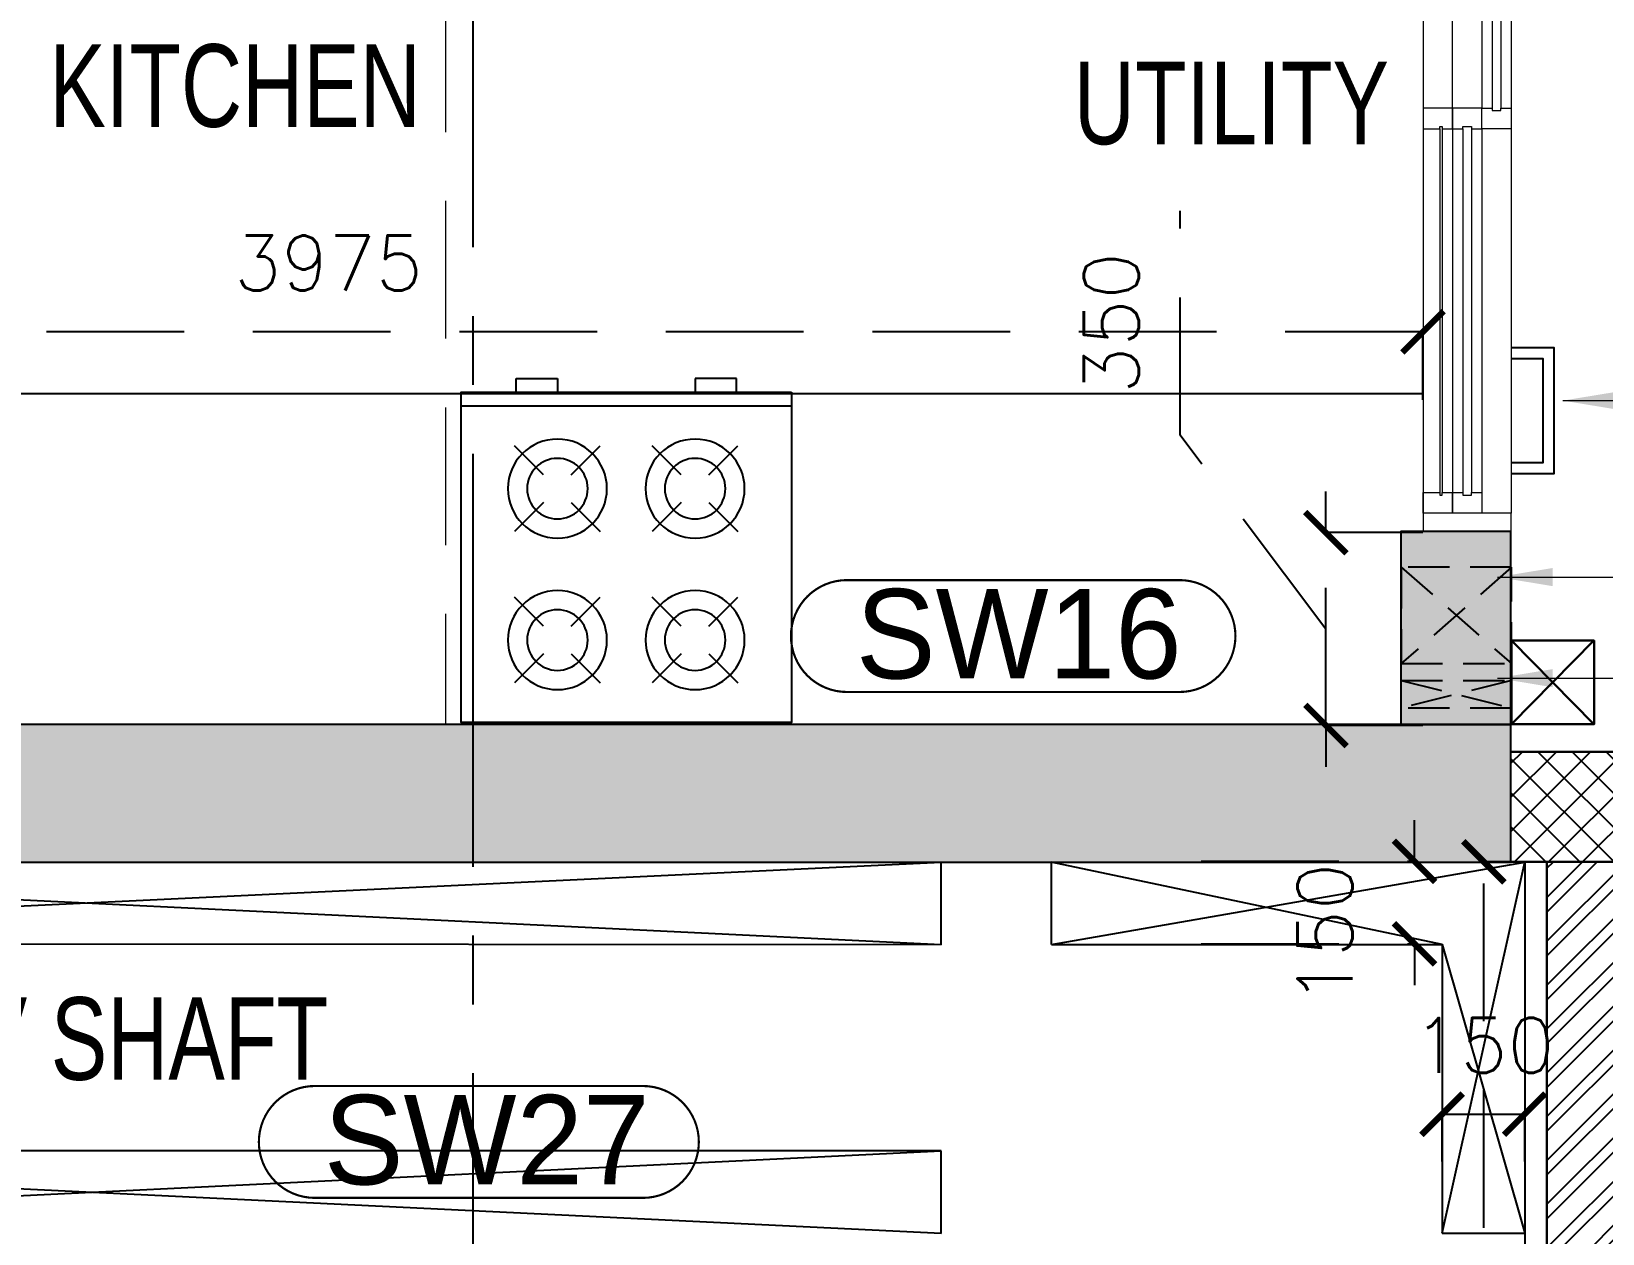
# Model space of a CAD drawing. Header units: millimetres. Extents: x 1124992 to 1258557, y -5767803 to -5695799.
# Drawn here: x 1209100 to 1211953, y -5711475 to -5709291 of the extents above; entities that cross this region are included whole.
import ezdxf

# ---------------------------------------------------------------- set-up
doc = ezdxf.new("R2010")
doc.units = ezdxf.units.MM
doc.header["$LTSCALE"] = 1000
doc.header["$MEASUREMENT"] = 0
for name, pattern in [('$1$AUDIT_D_120904163729-0', [0]), ('$36$HIDDEN', [0.375, 0.25, -0.125]), ('2BHK-A - BACK$0$HIDDEN', [0.375, 0.25, -0.125]), ('AUDIT_D_120904163729-0', [0]), ('T8 - TYPICAL FLOOR CORE$0$HIDDEN', [0.375, 0.25, -0.125]), ('T8 - TYPICAL FLOOR CORE$0$T10-TYPICAL FLOOR CORE$0$HIDDEN', [0.375, 0.25, -0.125]), ('T8(T9 IS SIMILAR) - DIMENSION & TEXTING$0$HIDDEN', [0.375, 0.25, -0.125]), ('T8(T9 IS SIMILAR)$0$$0$HIDDEN', [0.375, 0.25, -0.125]), ('T8(T9 IS SIMILAR)$0$HIDDEN', [0.375, 0.25, -0.125]), ('T8_REFUGE COLUMNS$0$CENTER2', [1.125, 0.75, -0.125, 0.125, -0.125])]:
    doc.linetypes.add(name, pattern=pattern)
doc.layers.get('0').update_dxf_attribs({"linetype": 'AUDIT_D_120904163729-0'})
for name, color, linetype in [('$0$A-HATCH -160', 251, '$1$AUDIT_D_120904163729-0'), ('$21$A-DIMENSIONS', 2, '$36$HIDDEN'), ('2BHK-A - BACK$0$a-KIT FIX', 251, 'Continuous'), ('T8 - TYPICAL FLOOR CORE$0$A-DIMENSIONS', 2, 'T8 - TYPICAL FLOOR CORE$0$HIDDEN'), ('T8 - TYPICAL FLOOR CORE$0$CUT-OUT', 49, 'Continuous'), ('T8 - TYPICAL FLOOR CORE$0$T10-TYPICAL FLOOR CORE$0$A-SLAB SUNK-AC LEDGES', 251, 'T8 - TYPICAL FLOOR CORE$0$T10-TYPICAL FLOOR CORE$0$HIDDEN'), ('T8(T9 IS SIMILAR) - DIMENSION & TEXTING$0$A-DIMENSIONS', 2, 'T8(T9 IS SIMILAR) - DIMENSION & TEXTING$0$HIDDEN'), ('T8_REFUGE COLUMNS$0$A-CENTERLINE', 193, 'T8_REFUGE COLUMNS$0$CENTER2'), ('T8_REFUGE COLUMNS$0$A-RCC COLS', 3, 'Continuous'), ('T8_REFUGE COLUMNS$0$A-SHEAR WALL THICKENING', 3, 'Continuous'), ('T8_TYPICAL COLUMNS$0$A-RCC COLS', 3, 'Continuous'), ('T8_TYPICAL COLUMNS$1$A-SHEAR WALL THICKENING', 3, 'Continuous')]:
    doc.layers.add(name, color=color, linetype=linetype)
for name, color, linetype, lineweight in [('2BHK-A - BACK$0$A-WALL- 160', 6, 'Continuous', 30), ('2BHK-A - BACK$0$Window', 4, 'Continuous', 20), ('T8 - TYPICAL FLOOR CORE$0$A-WALL- 160', 6, 'Continuous', 30), ('T8 - TYPICAL FLOOR CORE$1$a-Text', 4, 'Continuous', 0), ('T8(T9 IS SIMILAR) - DIMENSION & TEXTING$0$a-Text', 4, 'Continuous', 0), ('T8(T9 IS SIMILAR) - DIMENSION & TEXTING$0$R0-18-10-2014-T1-1st Podium Floor Plan$0$Text', 2, 'Continuous', 0), ('T8(T9 IS SIMILAR)$0$D&W', 8, 'Continuous', 25), ('T8(T9 IS SIMILAR)$0$SCPL BEAM', 191, 'T8(T9 IS SIMILAR)$0$$0$HIDDEN', 13), ('T8_REFUGE COLUMNS$0$A-COLUMN NO size reduce', 81, 'Continuous', 25)]:
    doc.layers.add(name, color=color, linetype=linetype, lineweight=lineweight)
doc.layers.add('T8_REFUGE COLUMNS$1$COL-HATCH', color=7, linetype='Continuous', lineweight=25, true_color=0xa3a3a3)
doc.styles.add('T8 - TYPICAL FLOOR CORE$0$Romans 1', font='romans.shx', dxfattribs={"height": 100})
doc.styles.add('T8 - TYPICAL FLOOR CORE$1$ARIAL ARROW', font='swisscl.ttf')
doc.styles.add('T8(T9 IS SIMILAR) - DIMENSION & TEXTING$0$ARIAL ARROW', font='swisscl.ttf')
doc.styles.add('T8(T9 IS SIMILAR) - DIMENSION & TEXTING$0$Romans 1', font='romans.shx', dxfattribs={"height": 100})
doc.styles.add('T8(T9 IS SIMILAR) - DIMENSION & TEXTING$0$Tahoma', font='tahoma.ttf')
doc.styles.add('T8_REFUGE COLUMNS$0$STANDARD', font='GOTHIC.TTF')
doc.dimstyles.new('T8 - TYPICAL FLOOR CORE$0$ALPINE S', dxfattribs={"dimscale": 0, "dimtxt": 100, "dimasz": 75, "dimexe": 0, "dimexo": 0, "dimgap": 75, "dimtad": 1, "dimdec": 0, "dimzin": 0, "dimdsep": 46, "dimtxsty": 'T8 - TYPICAL FLOOR CORE$0$Romans 1', "dimblk": 'T8 - TYPICAL FLOOR CORE$0$_ArchTick', "dimcen": 0.09, "dimclrd": 256, "dimclre": 256, "dimclrt": 7, "dimadec": 0, "dimazin": 0, "dimtfac": 1, "dimtdec": 0, "dimtofl": 0, "dimtmove": 1, "dimatfit": 0, "dimldrblk": 'T8 - TYPICAL FLOOR CORE$0$_Open90', "dimfxl": 1, "dimtolj": 1, "dimtzin": 0, "dimarcsym": 0})
doc.dimstyles.new('T8(T9 IS SIMILAR) - DIMENSION & TEXTING$0$ALPINE S', dxfattribs={"dimscale": 0, "dimtxt": 100, "dimasz": 75, "dimexe": 0, "dimexo": 0, "dimgap": 75, "dimtad": 1, "dimdec": 0, "dimzin": 0, "dimdsep": 46, "dimtxsty": 'T8(T9 IS SIMILAR) - DIMENSION & TEXTING$0$Romans 1', "dimblk": 'T8(T9 IS SIMILAR) - DIMENSION & TEXTING$0$_ArchTick', "dimcen": 0.09, "dimclrd": 256, "dimclre": 256, "dimclrt": 7, "dimadec": 0, "dimazin": 0, "dimtfac": 1, "dimtdec": 0, "dimtofl": 0, "dimtmove": 1, "dimatfit": 0, "dimldrblk": 'T8(T9 IS SIMILAR) - DIMENSION & TEXTING$0$_Open90', "dimfxl": 1, "dimtolj": 1, "dimtzin": 0, "dimarcsym": 0})
doc.dimstyles.new('T8(T9 IS SIMILAR) - DIMENSION & TEXTING$0$SAMATA STD', dxfattribs={"dimtxt": 100, "dimasz": 50, "dimexe": 50, "dimexo": 50, "dimgap": 10, "dimtad": 0, "dimdec": 0, "dimrnd": 5, "dimzin": 0, "dimdsep": 46, "dimtxsty": 'T8(T9 IS SIMILAR) - DIMENSION & TEXTING$0$Tahoma', "dimblk": 'T8(T9 IS SIMILAR) - DIMENSION & TEXTING$0$_Origin2', "dimcen": -50, "dimdle": 50, "dimclrd": 7, "dimclre": 7, "dimclrt": 7, "dimadec": 0, "dimazin": 0, "dimtfac": 1, "dimtdec": 0, "dimtmove": 1, "dimatfit": 3, "dimfxl": 150, "dimtfill": 1, "dimtolj": 1, "dimtzin": 0, "dimlwd": -1, "dimlwe": -1, "dimarcsym": 0})

# ---------------------------------------------------------------- blocks, each defined once
blk = doc.blocks.new('T8(T9 IS SIMILAR) - DIMENSION & TEXTING$0$_ArchTick')
at = {"color": 0, "linetype": 'ByBlock', "const_width": 0.15}
blk.add_lwpolyline([(-0.5, -0.5), (0.5, 0.5)], dxfattribs=at)
blk = doc.blocks.new('*D453')
at = {"layer": 'T8(T9 IS SIMILAR) - DIMENSION & TEXTING$0$A-DIMENSIONS', "linetype": 'T8(T9 IS SIMILAR) - DIMENSION & TEXTING$0$HIDDEN', "lineweight": -2, "transparency": 16777216}
for p, q in [((1207652.3, -5709960.8), (1207652.3, -5709836.9)), ((1211627.3, -5709960.8), (1211627.3, -5709836.9))]:
    blk.add_line(p, q, dxfattribs=at)
at = {"layer": 'T8(T9 IS SIMILAR) - DIMENSION & TEXTING$0$A-DIMENSIONS', "lineweight": -2, "transparency": 16777216}
blk.add_line((1211627.3, -5709836.9), (1207652.3, -5709836.9), dxfattribs=at)
at = {"layer": 'T8(T9 IS SIMILAR) - DIMENSION & TEXTING$0$A-DIMENSIONS', "linetype": 'ByBlock', "lineweight": -2, "transparency": 16777216, "xscale": 75, "yscale": 75, "zscale": 75, "rotation": 180}
blk.add_blockref('T8(T9 IS SIMILAR) - DIMENSION & TEXTING$0$_ArchTick', (1207652.3, -5709836.9), dxfattribs=at)
at = {"layer": 'T8(T9 IS SIMILAR) - DIMENSION & TEXTING$0$A-DIMENSIONS', "linetype": 'ByBlock', "lineweight": -2, "transparency": 16777216, "xscale": 75, "yscale": 75, "zscale": 75}
blk.add_blockref('T8(T9 IS SIMILAR) - DIMENSION & TEXTING$0$_ArchTick', (1211627.3, -5709836.9), dxfattribs=at)
at = {"layer": 'T8(T9 IS SIMILAR) - DIMENSION & TEXTING$0$A-DIMENSIONS', "color": 7, "linetype": 'ByBlock', "transparency": 16777216, "insert": (1209639.8, -5709711.9), "char_height": 100, "attachment_point": 5, "style": 'T8(T9 IS SIMILAR) - DIMENSION & TEXTING$0$Romans 1'}
blk.add_mtext('\\A1;3975', dxfattribs=at)
blk = doc.blocks.new('T8(T9 IS SIMILAR) - DIMENSION & TEXTING$0$_Open90')
at = {"color": 0, "linetype": 'ByBlock', "lineweight": -2}
for p, q in [((-0.5, 0.5), (0, 0)), ((0, 0), (-1, 0)), ((0, 0), (-0.5, -0.5))]:
    blk.add_line(p, q, dxfattribs=at)
blk = doc.blocks.new('*D454')
at = {"layer": 'T8(T9 IS SIMILAR) - DIMENSION & TEXTING$0$A-DIMENSIONS', "lineweight": -2, "transparency": 16777216}
for p, q in [((1211186.1, -5710024.6), (1211186.1, -5709617.4)), ((1211451, -5710376.8), (1211186.1, -5710024.6)), ((1211451, -5710201.7), (1211451, -5710126.7)), ((1211451, -5710551.9), (1211451, -5710201.7)), ((1211451, -5710551.9), (1211451, -5710626.9))]:
    blk.add_line(p, q, dxfattribs=at)
at = {"layer": 'T8(T9 IS SIMILAR) - DIMENSION & TEXTING$0$A-DIMENSIONS', "linetype": 'T8(T9 IS SIMILAR) - DIMENSION & TEXTING$0$HIDDEN', "lineweight": -2, "transparency": 16777216}
for p, q in [((1211627.3, -5710201.7), (1211451, -5710201.7)), ((1211627.3, -5710551.9), (1211451, -5710551.9))]:
    blk.add_line(p, q, dxfattribs=at)
at = {"layer": 'T8(T9 IS SIMILAR) - DIMENSION & TEXTING$0$A-DIMENSIONS', "linetype": 'ByBlock', "lineweight": -2, "transparency": 16777216, "xscale": 75, "yscale": 75, "zscale": 75}
for p, rotation in [((1211451, -5710201.7), 270), ((1211451, -5710551.9), 90)]:
    blk.add_blockref('T8(T9 IS SIMILAR) - DIMENSION & TEXTING$0$_ArchTick', p, dxfattribs=dict(at, rotation=rotation))
at = {"layer": 'T8(T9 IS SIMILAR) - DIMENSION & TEXTING$0$A-DIMENSIONS', "color": 7, "linetype": 'ByBlock', "transparency": 16777216, "insert": (1211061.1, -5709821), "char_height": 100, "attachment_point": 5, "rotation": 90, "style": 'T8(T9 IS SIMILAR) - DIMENSION & TEXTING$0$Romans 1'}
blk.add_mtext('\\A1;350', dxfattribs=at)
blk = doc.blocks.new('T8(T9 IS SIMILAR) - DIMENSION & TEXTING$0$_Origin2')
at = {"color": 0, "linetype": 'ByBlock', "lineweight": -2}
blk.add_line((-0.5, 0), (-1, 0), dxfattribs=at)
for radius in [0.5, 0.25]:
    blk.add_circle((0, 0), radius, dxfattribs=at)
blk = doc.blocks.new('T8_REFUGE COLUMNS$0$A$C277F3394')
at = {"layer": 'T8_REFUGE COLUMNS$0$A-SHEAR WALL THICKENING', "linetype": 'ByBlock', "true_color": 0xa3a3a3}
h = blk.add_hatch(color=253, dxfattribs=at)
h.dxf.hatch_style = 1
h.paths.add_polyline_path([(6494.8, 8675), (6694.8, 8675), (6694.8, 9025), (6494.8, 9025)])
at = {"layer": 'T8_REFUGE COLUMNS$0$A-SHEAR WALL THICKENING', "linetype": 'ByBlock'}
blk.add_lwpolyline([(6494.8, 8675), (6694.8, 8675), (6694.8, 9025), (6494.8, 9025)], close=True, dxfattribs=at)
blk = doc.blocks.new('T8_REFUGE COLUMNS$0$A$C46A13422')
at = {"layer": 'T8_REFUGE COLUMNS$0$A-SHEAR WALL THICKENING', "linetype": 'ByBlock'}
blk.add_blockref('T8_REFUGE COLUMNS$0$A$C277F3394', (-5609.8, -7500), dxfattribs=at)
blk = doc.blocks.new('T8_REFUGE COLUMNS')
at = {"layer": 'T8_REFUGE COLUMNS$1$COL-HATCH', "linetype": 'ByBlock'}
h = blk.add_hatch(color=256, dxfattribs=at)
h.dxf.hatch_style = 1
h.paths.add_polyline_path([(1207452.1, -5710799.9), (1211787.1, -5710799.9), (1211787.1, -5710549.9), (1207452.1, -5710549.9)])
at = {"layer": 'T8_REFUGE COLUMNS$0$A-CENTERLINE'}
blk.add_line((1209902.1, -5728808.5), (1209902.1, -5698573.6), dxfattribs=at)
at = {"layer": 'T8_REFUGE COLUMNS$0$A-COLUMN NO size reduce', "linetype": 'ByBlock', "const_width": 3.9}
for points in [[(1210581.1, -5710491.1, -1), (1210581.1, -5710287.9), (1211185.1, -5710287.9, -1), (1211185.1, -5710491.1)], [(1209614.8, -5711409.9, -1), (1209614.8, -5711206.7), (1210210.6, -5711206.7, -1), (1210210.6, -5711409.9)]]:
    blk.add_lwpolyline(points, format="xyb", close=True, dxfattribs=at)
at = {"layer": 'T8_REFUGE COLUMNS$0$A-RCC COLS', "linetype": 'ByBlock'}
blk.add_lwpolyline([(1207452.1, -5710799.9), (1211787.1, -5710799.9), (1211787.1, -5710549.9), (1207452.1, -5710549.9)], close=True, dxfattribs=at)
blk.add_blockref('T8_REFUGE COLUMNS$0$A$C46A13422', (1210702.1, -5711724.9), dxfattribs=at)
at = {"layer": 'T8_REFUGE COLUMNS$0$A-COLUMN NO size reduce', "linetype": 'ByBlock', "char_height": 162.5, "attachment_point": 1, "style": 'T8_REFUGE COLUMNS$0$STANDARD'}
for s, insert in [('SW16', (1210597.3, -5710304.1)), ('SW27', (1209631, -5711223))]:
    blk.add_mtext_dynamic_manual_height_columns(s, width=444.685, gutter_width=500, heights=[0], dxfattribs=dict(at, insert=insert))
blk = doc.blocks.new('T8_TYPICAL COLUMNS$0$A$C277F3394')
at = {"layer": 'T8_TYPICAL COLUMNS$1$A-SHEAR WALL THICKENING', "linetype": 'ByBlock'}
h = blk.add_hatch(color=31, dxfattribs=at)
h.dxf.hatch_style = 1
h.paths.add_polyline_path([(6494.8, 8675), (6694.8, 8675), (6694.8, 9025), (6494.8, 9025)])
blk.add_lwpolyline([(6494.8, 8675), (6694.8, 8675), (6694.8, 9025), (6494.8, 9025)], close=True, dxfattribs=at)
blk = doc.blocks.new('T8_TYPICAL COLUMNS$0$A$C46A13422')
at = {"layer": 'T8_TYPICAL COLUMNS$1$A-SHEAR WALL THICKENING', "linetype": 'ByBlock'}
blk.add_blockref('T8_TYPICAL COLUMNS$0$A$C277F3394', (-5609.8, -7500), dxfattribs=at)
blk = doc.blocks.new('T8_TYPICAL COLUMNS')
at = {"layer": 'T8_TYPICAL COLUMNS$0$A-RCC COLS', "linetype": 'ByBlock'}
for name, p in [('T8_REFUGE COLUMNS', (0, 0)), ('T8_TYPICAL COLUMNS$0$A$C46A13422', (1210702.1, -5711724.9))]:
    blk.add_blockref(name, p, dxfattribs=at)
blk = doc.blocks.new('2BHK-A - BACK$0$1500')
at = {"layer": '2BHK-A - BACK$0$Window', "color": 1, "lineweight": 13}
for p, q in [((1149540.7, -5694418.8), (1148842.5, -5694418.8)), ((1150239, -5694418.8), (1149578.2, -5694418.8)), ((1148842.5, -5694472.2), (1148842.5, -5694472.2)), ((1149540.7, -5694472.2), (1148880, -5694472.2)), ((1150239, -5694472.2), (1149578.2, -5694472.2)), ((1148842.5, -5694525.5), (1148880, -5694525.5)), ((1149540.7, -5694525.5), (1148880, -5694525.5)), ((1149578.2, -5694525.5), (1150276.5, -5694525.5)), ((1150276.5, -5694578.8), (1148842.5, -5694578.8)), ((1149540.7, -5694578.8), (1148880, -5694578.8))]:
    blk.add_line(p, q, dxfattribs=at)
at = {"layer": '2BHK-A - BACK$0$Window', "color": 5, "lineweight": 13}
for p, q in [((1150239, -5694437.4), (1149578.2, -5694437.4)), ((1150239, -5694453.6), (1149578.2, -5694453.6)), ((1149540.7, -5694490.7), (1148880, -5694490.7)), ((1149540.7, -5694506.9), (1148880, -5694506.9)), ((1149540.7, -5694544.1), (1148880, -5694544.1)), ((1149540.7, -5694548.6), (1148880, -5694548.6))]:
    blk.add_line(p, q, dxfattribs=at)
at = {"layer": '2BHK-A - BACK$0$Window', "color": 4, "lineweight": 13}
for points in [[(1148842.5, -5694578.8), (1148809.5, -5694578.8), (1148809.5, -5694418.8), (1148842.5, -5694418.8)], [(1149578.2, -5694437.4), (1149578.2, -5694418.8), (1149540.7, -5694418.8), (1149540.7, -5694472.2), (1149578.2, -5694472.2), (1149578.2, -5694453.6), (1149573.7, -5694453.6), (1149573.7, -5694437.4)], [(1150239, -5694437.4), (1150239, -5694418.8), (1150276.5, -5694418.8), (1150276.5, -5694472.2), (1150239, -5694472.2), (1150239, -5694453.6), (1150243.5, -5694453.6), (1150243.5, -5694437.4)], [(1150309.5, -5694418.8), (1150276.5, -5694418.8), (1150276.5, -5694578.8), (1150309.5, -5694578.8)], [(1148880, -5694490.7), (1148880, -5694472.2), (1148842.5, -5694472.2), (1148842.5, -5694525.5), (1148880, -5694525.5), (1148880, -5694506.9), (1148875.5, -5694506.9), (1148875.5, -5694490.7)], [(1149540.7, -5694490.7), (1149540.7, -5694472.2), (1149578.2, -5694472.2), (1149578.2, -5694525.5), (1149540.7, -5694525.5), (1149540.7, -5694506.9), (1149545.2, -5694506.9), (1149545.2, -5694490.7)], [(1148880, -5694544.1), (1148880, -5694525.5), (1148842.5, -5694525.5), (1148842.5, -5694578.8), (1148880, -5694578.8), (1148880, -5694548.6), (1148875.5, -5694548.6), (1148875.5, -5694544.1)], [(1149540.7, -5694544.1), (1149540.7, -5694525.5), (1149578.2, -5694525.5), (1149578.2, -5694578.8), (1149540.7, -5694578.8), (1149540.7, -5694548.6), (1149545.2, -5694548.6), (1149545.2, -5694544.1)]]:
    blk.add_lwpolyline(points, close=True, dxfattribs=at)
blk = doc.blocks.new('2BHK-A - BACK$0$RANGE-flat-1')
at = {"color": 0, "linetype": 'ByBlock'}
for p, q in [((-575, -600), (-575, 0)), ((-600, -100), (-625, -100)), ((-625, -100), (-625, -175)), ((-450, -150), (-502.8, -97.2)), ((-400, -150), (-347.2, -97.2)), ((-175, -150), (-227.8, -97.2)), ((-125, -150), (-72.2, -97.2)), ((-625, -175), (-600, -175)), ((-450, -200), (-502.8, -252.8)), ((-400, -200), (-347.2, -252.8)), ((-175, -200), (-227.8, -252.8)), ((-125, -200), (-72.2, -252.8)), ((-450, -400), (-502.8, -347.2)), ((-400, -400), (-347.2, -347.2)), ((-175, -400), (-227.8, -347.2)), ((-125, -400), (-72.2, -347.2)), ((-625, -425), (-600, -425)), ((-625, -500), (-625, -425)), ((-450, -450), (-502.8, -502.8)), ((-400, -450), (-347.2, -502.8)), ((-175, -450), (-227.8, -502.8)), ((-125, -450), (-72.2, -502.8)), ((-600, -500), (-625, -500))]:
    blk.add_line(p, q, dxfattribs=at)
blk.add_lwpolyline([(-600, -600), (0, -600), (0, 0), (-600, 0)], close=True, dxfattribs=at)
for centre, radius in [((-425, -175), 90), ((-150, -175), 90), ((-425, -175), 55), ((-150, -175), 55), ((-425, -425), 90), ((-150, -425), 90), ((-425, -425), 55), ((-150, -425), 55)]:
    blk.add_circle(centre, radius, dxfattribs=at)
blk = doc.blocks.new('2BHK-A - BACK')
at = {"linetype": '2BHK-A - BACK$0$HIDDEN', "ltscale": 0.3}
for p, q in [((1200756.6, -5710264.4), (1200956.7, -5710439.4, 0.6)), ((1200956.7, -5710264.4, 0.6), (1200756.7, -5710439.4)), ((1200756.7, -5710470.4), (1200956.7, -5710520.4)), ((1200956.7, -5710470.4), (1200756.7, -5710520.4))]:
    blk.add_line(p, q, dxfattribs=at)
at = {"linetype": 'ByBlock'}
for points in [[(1200756.7, -5710094.1), (1200679, -5710094.1), (1200679, -5709865.9), (1200756.7, -5709865.9)], [(1200756.7, -5710074.1), (1200699, -5710074.1), (1200699, -5709885.9), (1200756.7, -5709885.9)]]:
    blk.add_lwpolyline(points, dxfattribs=at)
at = {"linetype": '2BHK-A - BACK$0$HIDDEN', "ltscale": 0.3}
for points in [[(1200956.7, -5710439.4), (1200756.7, -5710439.4), (1200756.7, -5710264.4), (1200956.7, -5710264.4)], [(1200756.7, -5710520.4), (1200956.7, -5710520.4), (1200956.7, -5710470.4), (1200756.7, -5710470.4)]]:
    blk.add_lwpolyline(points, close=True, dxfattribs=at)
at = {"layer": '2BHK-A - BACK$0$a-KIT FIX', "color": 1}
blk.add_line((1200917.1, -5709949.5), (1203922.1, -5709949.5), dxfattribs=at)
at = {"layer": '2BHK-A - BACK$0$A-WALL- 160', "color": 5, "linetype": '2BHK-A - BACK$0$HIDDEN', "ltscale": 0.3}
blk.add_line((1200757.1, -5710024.2), (1200757.2, -5710024.2), dxfattribs=at)
at = {"layer": '2BHK-A - BACK$0$A-WALL- 160', "color": 5, "ltscale": 0.3}
for p, q in [((1200607.2, -5710549.4), (1200756.7, -5710397.7, 0.6)), ((1200756.7, -5710549.6, 0), (1200607.2, -5710397.7, 0.6))]:
    blk.add_line(p, q, dxfattribs=at)
blk.add_lwpolyline([(1200756.7, -5710397.7), (1200756.7, -5710549.6), (1200606.7, -5710549.6), (1200606.7, -5710397.7)], close=True, dxfattribs=at)
at = {"layer": '2BHK-A - BACK$0$a-KIT FIX', "extrusion": (0, 0, -1), "xscale": -1, "zscale": -1, "rotation": 90}
blk.add_blockref('2BHK-A - BACK$0$RANGE-flat-1', (-1202664.2, -5710546.8), dxfattribs=at)
at = {"layer": '2BHK-A - BACK$0$A-WALL- 160', "linetype": 'ByBlock', "rotation": 90}
blk.add_blockref('2BHK-A - BACK$0$1500', (-4493661.7, -6859009), dxfattribs=at)
blk = doc.blocks.new('T8 - TYPICAL FLOOR CORE$0$_ArchTick')
at = {"color": 0, "linetype": 'ByBlock', "const_width": 0.15}
blk.add_lwpolyline([(-0.5, -0.5), (0.5, 0.5)], dxfattribs=at)
blk = doc.blocks.new('*D770')
at = {"layer": 'T8 - TYPICAL FLOOR CORE$0$A-DIMENSIONS', "linetype": 'T8 - TYPICAL FLOOR CORE$0$HIDDEN', "lineweight": -2, "transparency": 16777216}
for p, q in [((1211852.4, -5710799.6), (1211737.8, -5710799.6)), ((1211852.4, -5713714), (1211737.8, -5713714))]:
    blk.add_line(p, q, dxfattribs=at)
at = {"layer": 'T8 - TYPICAL FLOOR CORE$0$A-DIMENSIONS', "lineweight": -2, "transparency": 16777216}
blk.add_line((1211737.8, -5713714), (1211737.8, -5710799.6), dxfattribs=at)
at = {"layer": 'T8 - TYPICAL FLOOR CORE$0$A-DIMENSIONS', "linetype": 'ByBlock', "lineweight": -2, "transparency": 16777216, "xscale": 75, "yscale": 75, "zscale": 75}
for p, rotation in [((1211737.8, -5710799.6), 90), ((1211737.8, -5713714), 270)]:
    blk.add_blockref('T8 - TYPICAL FLOOR CORE$0$_ArchTick', p, dxfattribs=dict(at, rotation=rotation))
at = {"layer": 'T8 - TYPICAL FLOOR CORE$0$A-DIMENSIONS', "color": 7, "linetype": 'ByBlock', "transparency": 16777216, "insert": (1211612.8, -5712256.8), "char_height": 100, "attachment_point": 5, "rotation": 90, "style": 'T8 - TYPICAL FLOOR CORE$0$Romans 1'}
blk.add_mtext('\\A1;2914', dxfattribs=at)
blk = doc.blocks.new('T8 - TYPICAL FLOOR CORE$0$_Open90')
at = {"color": 0, "linetype": 'ByBlock', "lineweight": -2}
for p, q in [((-0.5, 0.5), (0, 0)), ((0, 0), (-1, 0)), ((0, 0), (-0.5, -0.5))]:
    blk.add_line(p, q, dxfattribs=at)
blk = doc.blocks.new('*D822')
at = {"layer": 'T8 - TYPICAL FLOOR CORE$0$A-DIMENSIONS', "lineweight": -2, "transparency": 16777216}
for p, q in [((1211611.9, -5710798.6), (1211611.9, -5710723.6)), ((1211611.9, -5710948.5), (1211611.9, -5711023.5))]:
    blk.add_line(p, q, dxfattribs=at)
at = {"layer": 'T8 - TYPICAL FLOOR CORE$0$A-DIMENSIONS', "linetype": 'T8 - TYPICAL FLOOR CORE$0$HIDDEN', "lineweight": -2, "transparency": 16777216}
for p, q in [((1211224.4, -5710798.6), (1211611.9, -5710798.6)), ((1211224.4, -5710948.5), (1211611.9, -5710948.5))]:
    blk.add_line(p, q, dxfattribs=at)
at = {"layer": 'T8 - TYPICAL FLOOR CORE$0$A-DIMENSIONS', "linetype": 'ByBlock', "lineweight": -2, "transparency": 16777216, "xscale": 75, "yscale": 75, "zscale": 75}
for p, rotation in [((1211611.9, -5710798.6), 270), ((1211611.9, -5710948.5), 90)]:
    blk.add_blockref('T8 - TYPICAL FLOOR CORE$0$_ArchTick', p, dxfattribs=dict(at, rotation=rotation))
at = {"layer": 'T8 - TYPICAL FLOOR CORE$0$A-DIMENSIONS', "color": 7, "linetype": 'ByBlock', "transparency": 16777216, "insert": (1211449.4, -5710930.1), "char_height": 100, "attachment_point": 5, "rotation": 90, "style": 'T8 - TYPICAL FLOOR CORE$0$Romans 1'}
blk.add_mtext('\\A1;150', dxfattribs=at)
blk = doc.blocks.new('*D823')
at = {"layer": 'T8 - TYPICAL FLOOR CORE$0$A-DIMENSIONS', "linetype": 'T8 - TYPICAL FLOOR CORE$0$HIDDEN', "lineweight": -2, "transparency": 16777216}
for p, q in [((1211662.1, -5711343.6), (1211662.1, -5711257.9)), ((1211812.1, -5711343.6), (1211812.1, -5711257.9))]:
    blk.add_line(p, q, dxfattribs=at)
at = {"layer": 'T8 - TYPICAL FLOOR CORE$0$A-DIMENSIONS', "lineweight": -2, "transparency": 16777216}
blk.add_line((1211662.1, -5711257.9), (1211812.1, -5711257.9), dxfattribs=at)
at = {"layer": 'T8 - TYPICAL FLOOR CORE$0$A-DIMENSIONS', "linetype": 'ByBlock', "lineweight": -2, "transparency": 16777216, "xscale": 75, "yscale": 75, "zscale": 75, "rotation": 180}
blk.add_blockref('T8 - TYPICAL FLOOR CORE$0$_ArchTick', (1211662.1, -5711257.9), dxfattribs=at)
at = {"layer": 'T8 - TYPICAL FLOOR CORE$0$A-DIMENSIONS', "linetype": 'ByBlock', "lineweight": -2, "transparency": 16777216, "xscale": 75, "yscale": 75, "zscale": 75}
blk.add_blockref('T8 - TYPICAL FLOOR CORE$0$_ArchTick', (1211812.1, -5711257.9), dxfattribs=at)
at = {"layer": 'T8 - TYPICAL FLOOR CORE$0$A-DIMENSIONS', "color": 7, "linetype": 'ByBlock', "transparency": 16777216, "insert": (1211737.8, -5711132.9), "char_height": 100, "attachment_point": 5, "style": 'T8 - TYPICAL FLOOR CORE$0$Romans 1'}
blk.add_mtext('\\A1;150', dxfattribs=at)
blk = doc.blocks.new('T8(T9 IS SIMILAR) - DIMENSION & TEXTING')
at = {"layer": 'T8(T9 IS SIMILAR) - DIMENSION & TEXTING$0$a-Text', "style": 'T8(T9 IS SIMILAR) - DIMENSION & TEXTING$0$ARIAL ARROW'}
for s, p in [('KITCHEN', (1209132.6, -5709464.7)), ('UTILITY', (1210993.2, -5709496.3))]:
    blk.add_text(s, height=150, dxfattribs=at).set_placement(p)
at = {"layer": 'T8(T9 IS SIMILAR) - DIMENSION & TEXTING$0$A-DIMENSIONS', "linetype": 'ByBlock'}
dim = blk.add_linear_dim(base=(1211451, -5710201.7), p1=(1211627.3, -5710551.9), p2=(1211627.3, -5710201.7), angle=270, dimstyle='T8(T9 IS SIMILAR) - DIMENSION & TEXTING$0$ALPINE S', override={"dimscale": 1, "dimfxl": 5, "dimarcsym": 1}, dxfattribs=at)
dim.commit()
dim.dimension.update_dxf_attribs({"geometry": '*D454', "text_midpoint": (1211186.1, -5709949.6), "dimtype": 128})
dim = blk.add_linear_dim(base=(1207652.3, -5709836.9), p1=(1211627.3, -5709960.8), p2=(1207652.3, -5709960.8), angle=180, dimstyle='T8(T9 IS SIMILAR) - DIMENSION & TEXTING$0$ALPINE S', override={"dimscale": 1, "dimfxl": 5, "dimarcsym": 1}, dxfattribs=at)
dim.commit()
dim.dimension.update_dxf_attribs({"geometry": '*D453', "text_midpoint": (1209639.8, -5709711.9)})
at = {"layer": 'T8(T9 IS SIMILAR) - DIMENSION & TEXTING$0$R0-18-10-2014-T1-1st Podium Floor Plan$0$Text'}
for points in [[(1211881.2, -5709961.9), (1212090.9, -5709962), (1212091, -5709872.7)], [(1211762.7, -5710282.4), (1212392.3, -5710282.4), (1212371.8, -5710282.4)], [(1211762.7, -5710466), (1212392.3, -5710466), (1212371.8, -5710466)]]:
    blk.add_leader(points, dimstyle='T8(T9 IS SIMILAR) - DIMENSION & TEXTING$0$SAMATA STD', override={"dimscale": 1, "dimasz": 100, "dimclrd": 2, "dimfxlon": 1, "dimarcsym": 1}, dxfattribs=at)
blk = doc.blocks.new('T8 - TYPICAL FLOOR CORE')
at = {"layer": 'T8 - TYPICAL FLOOR CORE$0$T10-TYPICAL FLOOR CORE$0$A-SLAB SUNK-AC LEDGES', "linetype": 'ByBlock'}
h = blk.add_hatch(dxfattribs=at)
h.set_pattern_fill('ANSI37', color=256, scale=350)
h.paths.add_polyline_path([(1211786.4, -5710799.6), (1212012.4, -5710799.6), (1212012.4, -5710599.6), (1211786.4, -5710599.6)])
h = blk.add_hatch(dxfattribs=at)
h.set_pattern_fill('ANSI32', color=256, scale=150)
h.paths.add_polyline_path([(1211852.4, -5713714), (1211852.4, -5713874.1), (1212012.2, -5713874.2), (1212012.4, -5710799.6), (1211852.4, -5710799.6), (1211852.4, -5713714)])
at = {"layer": 'T8 - TYPICAL FLOOR CORE$0$A-WALL- 160', "linetype": 'ByBlock'}
blk.add_line((1211852.4, -5713874, 0), (1211852.4, -5710799.6, 0), dxfattribs=at)
at = {"layer": 'T8 - TYPICAL FLOOR CORE$0$A-WALL- 160', "linetype": 'ByBlock', "elevation": 0}
for points in [[(1212012.4, -5710599.6), (1211786.4, -5710599.6)], [(1212012.4, -5710799.6), (1211786.4, -5710799.6)]]:
    blk.add_lwpolyline(points, dxfattribs=at)
at = {"layer": 'T8 - TYPICAL FLOOR CORE$0$CUT-OUT'}
for p, q in [((1210752.1, -5710950.1, 0), (1207652.1, -5710799.9)), ((1207652.1, -5710948.5), (1210752.1, -5710799.9)), ((1210752.1, -5710950.1, 0), (1210752.1, -5710800.1, 0)), ((1211662.4, -5710949.8, 0), (1210952.1, -5710799.9)), ((1210952.4, -5710949.9, 0), (1210952.4, -5710799.6)), ((1210952.4, -5710949.9, 0), (1211812.1, -5710799.9)), ((1211662.4, -5711474, 0), (1211812.1, -5710799.9)), ((1211812.4, -5710799.6, 0), (1211812.5, -5713713.9)), ((1210752.1, -5710950.1, 0), (1207652.1, -5710948.5, 0)), ((1211662.4, -5710949.8, 0), (1211812.4, -5711474, 0)), ((1210752.1, -5711324.6, 0), (1207652.1, -5711324.6, 0)), ((1210752.1, -5711474.6, 0), (1207652.1, -5711324.6, 0)), ((1207652.1, -5711474.9), (1210752.1, -5711324.6, 0)), ((1210752.1, -5711474.6, 0), (1210752.1, -5711324.6, 0)), ((1211662.4, -5711474, 0), (1211812.4, -5711474, 0))]:
    blk.add_line(p, q, dxfattribs=at)
at = {"layer": 'T8 - TYPICAL FLOOR CORE$0$CUT-OUT', "elevation": 0}
blk.add_lwpolyline([(1210952.4, -5710949.9), (1211662.4, -5710949.8), (1211662.4, -5711474)], dxfattribs=at)
at = {"layer": 'T8 - TYPICAL FLOOR CORE$1$a-Text', "linetype": 'ByBlock', "insert": (1208355.4, -5711197.6), "char_height": 150, "width": 1803.471, "attachment_point": 7, "style": 'T8 - TYPICAL FLOOR CORE$1$ARIAL ARROW'}
blk.add_mtext('\\pi549.14706;LV SHAFT', dxfattribs=at)
at = {"layer": 'T8 - TYPICAL FLOOR CORE$0$A-DIMENSIONS', "linetype": 'ByBlock'}
dim = blk.add_linear_dim(base=(1211611.9, -5710948.5), p1=(1211224.4, -5710798.6), p2=(1211224.4, -5710948.5), angle=90, dimstyle='T8 - TYPICAL FLOOR CORE$0$ALPINE S', override={"dimscale": 1, "dimfxl": 5, "dimarcsym": 1}, dxfattribs=at)
dim.commit()
dim.dimension.update_dxf_attribs({"geometry": '*D822', "text_midpoint": (1211574.4, -5710930.1), "dimtype": 128})
dim = blk.add_linear_dim(base=(1211737.8, -5710799.6), p1=(1211852.4, -5713714, 0), p2=(1211852.4, -5710799.6, 0), angle=90, dimstyle='T8 - TYPICAL FLOOR CORE$0$ALPINE S', override={"dimscale": 1, "dimfxl": 5, "dimarcsym": 1}, dxfattribs=at)
dim.commit()
dim.dimension.update_dxf_attribs({"geometry": '*D770', "text_midpoint": (1211612.8, -5712256.8)})
dim = blk.add_linear_dim(base=(1211812.1, -5711257.9), p1=(1211662.1, -5711343.6, 0), p2=(1211812.1, -5711343.6, 0), dimstyle='T8 - TYPICAL FLOOR CORE$0$ALPINE S', override={"dimscale": 1, "dimfxl": 5, "dimarcsym": 1}, dxfattribs=at)
dim.commit()
dim.dimension.update_dxf_attribs({"geometry": '*D823', "text_midpoint": (1211737.8, -5711257.9), "dimtype": 128})
blk = doc.blocks.new('T8(T9 IS SIMILAR)')
at = {"layer": 'T8(T9 IS SIMILAR)$0$D&W', "linetype": 'ByBlock', "xscale": -1}
blk.add_blockref('2BHK-A - BACK', (2412544.6, 0), dxfattribs=at)
at = {"layer": 'T8(T9 IS SIMILAR)$0$D&W', "linetype": 'ByBlock'}
blk.add_blockref('T8 - TYPICAL FLOOR CORE', (0, 0), dxfattribs=at)
at = {"layer": 'T8(T9 IS SIMILAR)$0$SCPL BEAM', "linetype": 'T8(T9 IS SIMILAR)$0$HIDDEN'}
blk.add_line((1209852.1, -5708099.2), (1209852.2, -5710549.2, 0.1), dxfattribs=at)
at = {"layer": 'T8(T9 IS SIMILAR)$0$D&W', "linetype": 'ByBlock'}
blk.add_blockref('T8_TYPICAL COLUMNS', (0, 0), dxfattribs=at)

msp = doc.modelspace()

# ---------------------------------------------------------------- block references
at = {"layer": '$21$A-DIMENSIONS', "linetype": 'ByBlock'}
msp.add_blockref('T8(T9 IS SIMILAR)', (0, 0), dxfattribs=at)

# ---------------------------------------------------------------- next in the draw order: block references
at = {"layer": '$0$A-HATCH -160', "linetype": 'ByBlock'}
msp.add_blockref('T8(T9 IS SIMILAR) - DIMENSION & TEXTING', (0, 0), dxfattribs=at)

doc.saveas('drawing.dxf')
